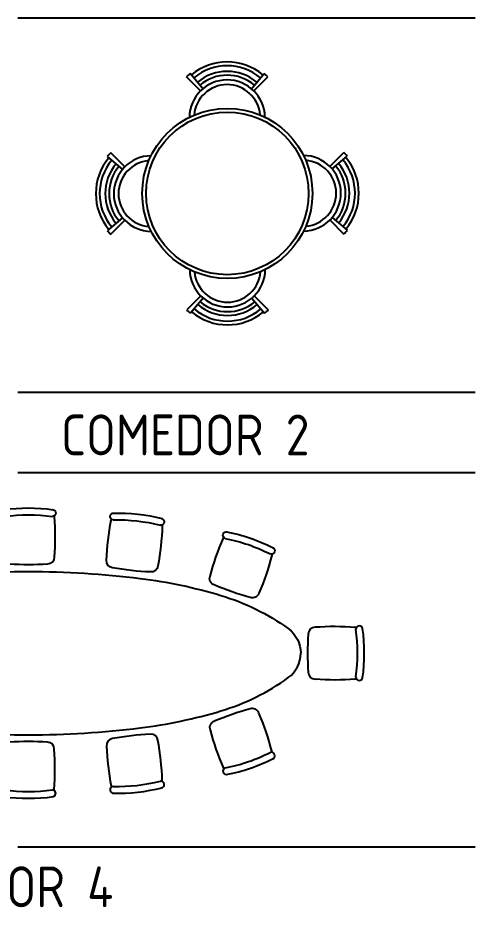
# Model space of a CAD drawing. Header units: millimetres. Extents: x 2198.5 to 2287.8, y 1208.8 to 1298.1.
# Drawn here: x 2208.54 to 2211.9, y 1287.97 to 1294.51 of the extents above; entities that cross this region are included whole.
import ezdxf

# ---------------------------------------------------------------- set-up
doc = ezdxf.new("R2010")
doc.units = ezdxf.units.MM
doc.layers.add('2', color=7, linetype='Continuous')
doc.styles.add('ARCHQUICK', font='ARCHQUIK.SHX')

# ---------------------------------------------------------------- blocks, each defined once
blk = doc.blocks.new('MESA REDONDA')
for p, q in [((1933.31, 1113.97), (1925.89, 1121.4)), ((1934.6, 1115.15), (1927.85, 1123.19)), ((1960.31, 1115.15), (1967.06, 1123.19)), ((1961.6, 1113.97), (1969.02, 1121.4)), ((1892.16, 1072.54), (1884.12, 1079.29)), ((1893.34, 1073.82), (1885.92, 1081.25)), ((2001.74, 1074), (2009.17, 1081.43)), ((2002.92, 1072.72), (2010.97, 1079.46)), ((1892.16, 1046.83), (1884.12, 1040.08)), ((1893.34, 1045.54), (1885.92, 1038.12)), ((2001.74, 1045.72), (2009.17, 1038.29)), ((2002.92, 1047), (2010.97, 1040.25)), ((1933.49, 1005.57), (1926.07, 998.15)), ((1934.78, 1004.39), (1928.03, 996.35)), ((1960.49, 1004.39), (1967.24, 996.35)), ((1961.77, 1005.57), (1969.2, 998.15))]:
    blk.add_line(p, q)
for radius in [45, 43]:
    blk.add_circle((1947.54, 1059.77), radius)
for centre, radius, start, end in [((1947.45, 1099.83), 29.5, 50, 130), ((1947.45, 1099.83), 27.5, 50, 130), ((1947.45, 1099.83), 30.5, 130, 135), ((1947.45, 1099.83), 24.5, 50, 130), ((1947.45, 1099.83), 22.5, 50, 130), ((1947.45, 1099.83), 30.5, 45, 50), ((1947.45, 1099.83), 20, 0.8533, 179.4012), ((1947.45, 1099.83), 17.5, 4.7933, 175.4612), ((1907.48, 1059.68), 29.5, 140, 220), ((1907.48, 1059.68), 30.5, 135, 140), ((1907.48, 1059.68), 20, 90.8533, 269.4012), ((1987.6, 1059.86), 20, 270.8533, 89.4012), ((1987.6, 1059.86), 30.5, 40, 45), ((1987.6, 1059.86), 29.5, 320, 40), ((1907.48, 1059.68), 27.5, 140, 220), ((1907.48, 1059.68), 24.5, 140, 220), ((1907.48, 1059.68), 22.5, 140, 220), ((1907.48, 1059.68), 17.5, 94.7933, 265.4612), ((1987.6, 1059.86), 17.5, 274.7933, 85.4612), ((1987.6, 1059.86), 22.5, 320, 40), ((1987.6, 1059.86), 24.5, 320, 40), ((1987.6, 1059.86), 27.5, 320, 40), ((1987.6, 1059.86), 30.5, 315, 320), ((1907.48, 1059.68), 30.5, 220, 225), ((1947.63, 1019.71), 20, 180.8533, 359.4012), ((1947.63, 1019.71), 17.5, 184.7933, 355.4612), ((1947.63, 1019.71), 30.5, 225, 230), ((1947.63, 1019.71), 27.5, 230, 310), ((1947.63, 1019.71), 24.5, 230, 310), ((1947.63, 1019.71), 22.5, 230, 310), ((1947.63, 1019.71), 30.5, 310, 315), ((1947.63, 1019.71), 29.5, 230, 310)]:
    blk.add_arc(centre, radius, start, end)
blk = doc.blocks.new('S1')
for centre, radius, start, end in [((0, -1.9682), 1.9682, 85.92112, 94.07888), ((1.7733, -0.195), 1.9682, 175.92112, 184.55693), ((-0.14, -0.055), 0.05, 90, 180), ((0.14, -0.055), 0.05, 0, 90), ((-1.7733, -0.195), 1.9682, 355.44307, 4.07888), ((-0.175, -0.38), 0.025, 90, 270), ((-0.14, -0.3403), 0.05, 180, 197.44658), ((0, 0.9112), 1.2782, 262.13099, 277.86901), ((0.175, -0.38), 0.025, 270, 90), ((0.14, -0.3403), 0.05, 342.55342, 0), ((0, 0.9112), 1.3282, 262.13099, 277.86901)]:
    blk.add_arc(centre, radius, start, end)
blk = doc.blocks.new('COMEDOR 4')
for points in [[(1, 2.7156, -0.240474), (1.0919, 2.8957, -0.084039), (1.5858, 3.1398, -0.041981), (2.179, 3.2648, -0.030917), (3, 3.3156, -0.030917), (3.821, 3.2648, -0.041981), (4.4142, 3.1398, -0.084039), (4.9081, 2.8957, -0.240474), (5, 2.7156, -0.240474)], [(1, 2.7156, 0.240474), (1.0919, 2.5355, 0.084039), (1.5858, 2.2913, 0.041981), (2.179, 2.1664, 0.030917), (3, 2.1156, 0.030917), (3.821, 2.1664, 0.041981), (4.4142, 2.2913, 0.084039), (4.9081, 2.5355, 0.240474), (5, 2.7156, 0.240474)]]:
    blk.add_lwpolyline(points, format="xyb")
at = {"xscale": -1}
for p, rotation in [((2.2443, 3.3229), 186.4691956321363), ((3, 3.3656), 180.0000000000002), ((3.7557, 3.3229), 173.5308043678636), ((1.5047, 3.1662), 199.0599483330124), ((4.4953, 3.1662), 160.9400516669878), ((0.95, 2.7156), 270)]:
    blk.add_blockref('S1', p, dxfattribs=dict(at, rotation=rotation))
for p, rotation in [((5.05, 2.7156), 90), ((1.5047, 2.2649), 340.9400516669875), ((4.4953, 2.2649), 19.05994833301215), ((2.2443, 2.1083), 353.5308043678637), ((3.7557, 2.1083), 6.469195632136364), ((3, 2.0656), 359.9999999999997)]:
    blk.add_blockref('S1', p, dxfattribs=dict(rotation=rotation))

msp = doc.modelspace()

# ---------------------------------------------------------------- linework, layer by layer
at = {"layer": '2', "color": 4}
for p, q in [((2208.5427, 1294.5119), (2211.9027, 1294.5119)), ((2208.5427, 1291.7601), (2211.9027, 1291.7601)), ((2208.5427, 1291.1706), (2211.9027, 1291.1706)), ((2208.5427, 1288.4187), (2211.9027, 1288.4187))]:
    msp.add_line(p, q, dxfattribs=at)

# ---------------------------------------------------------------- block references
at = {"xscale": 0.01388888888888573, "yscale": 0.01388888888888573, "zscale": 0.01388888888888573}
msp.add_blockref('MESA REDONDA', (2183.0327, 1278.502), dxfattribs=at)
msp.add_blockref('COMEDOR 4', (2205.621, 1287.1263))

# ---------------------------------------------------------------- texts
at = {"layer": '2', "style": 'ARCHQUICK'}
for s, p in [('COMEDOR 2', (2208.8605, 1291.296)), ('COMEDOR 4', (2207.4023, 1287.9745))]:
    msp.add_text(s, height=0.3, dxfattribs=at).set_placement(p)

doc.saveas('drawing.dxf')
